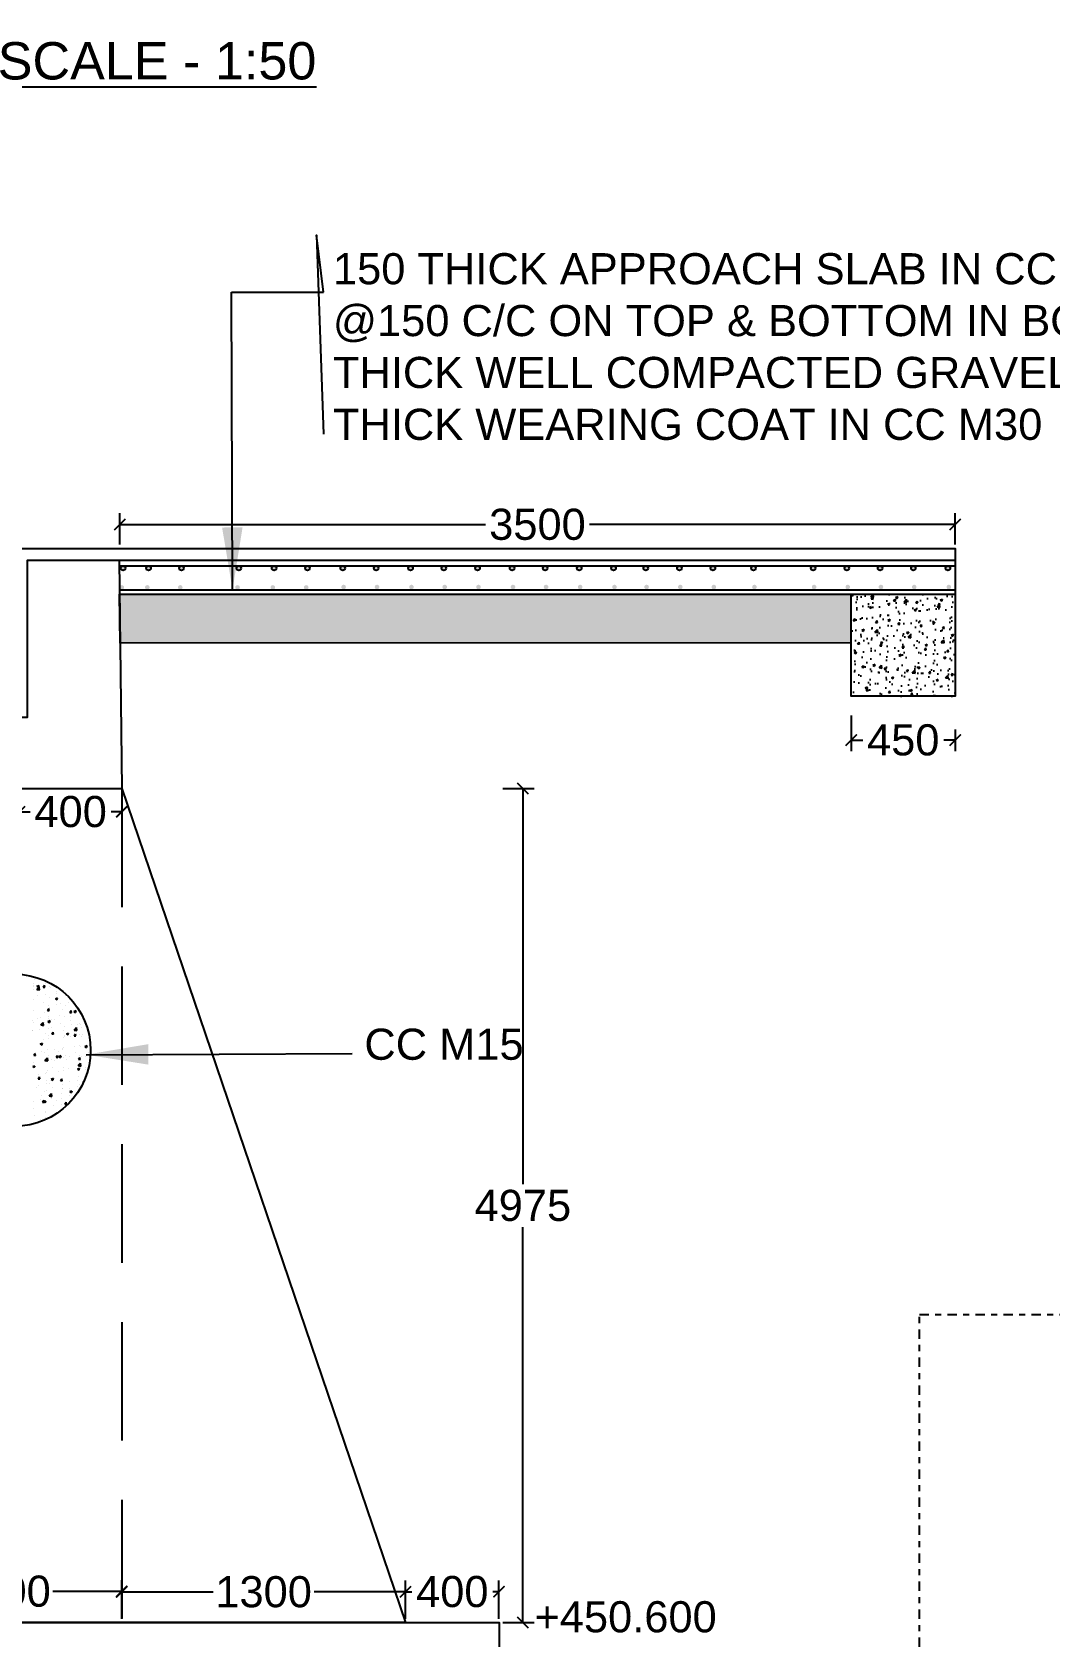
# Model space of a CAD drawing. Header units: inches. Extents: x 408 to 17534, y 396 to 10656.
# Drawn here: x 451.5 to 467.86, y 411.14 to 436.93 of the extents above; entities that cross this region are included whole.
import ezdxf

# ---------------------------------------------------------------- set-up
doc = ezdxf.new("R2010")
doc.units = ezdxf.units.IN
doc.header["$LTSCALE"] = 15
doc.header["$MEASUREMENT"] = 0
doc.linetypes.add('DASHDOT', pattern=[1, 0.5, -0.25, 0, -0.25])
doc.linetypes.add('HIDDEN', pattern=[9.525, 6.35, -3.175])
for name, color, linetype in [('DIMENSION', 255, 'Continuous'), ('DRAWING', 7, 'Continuous'), ('HATCH', 7, 'Continuous'), ('TEXT', 255, 'Continuous')]:
    doc.layers.add(name, color=color, linetype=linetype)
doc.styles.get("Standard").update_dxf_attribs({"font": 'ARIAL_1.TTF'})
doc.styles.add('TIMES NEW ROMAN', font='TIMES_1.TTF')
doc.dimstyles.new('dig', dxfattribs={"dimtxt": 0.1875, "dimasz": 0.18, "dimexe": 0.18, "dimexo": 0.0625, "dimgap": 0.09, "dimtad": 0, "dimtih": 1, "dimtoh": 1, "dimdec": 4, "dimzin": 0, "dimdsep": 46, "dimtxsty": 'Standard', "dimblk": 'ARCHTICK', "dimcen": 0.09, "dimadec": 0, "dimazin": 0, "dimtfac": 1, "dimtdec": 4, "dimtofl": 0, "dimtmove": 0, "dimatfit": 3, "dimldrblk": 'ARCHTICK', "dimfxl": 0, "dimtolj": 1, "dimtzin": 0, "dimarcsym": 0})
doc.dimstyles.new('ISO-25', dxfattribs={"dimtxt": 0.636364, "dimasz": 1, "dimexe": 1.25, "dimexo": 0.625, "dimtad": 0, "dimtih": 1, "dimtoh": 1, "dimlfac": 100, "dimtxsty": 'TIMES NEW ROMAN', "dimcen": 2.5, "dimadec": 0, "dimazin": 0, "dimtfac": 1, "dimtmove": 0, "dimatfit": 3, "dimfxl": 0, "dimarcsym": 0})
picture_1 = doc.add_image_def('image2.jpg', size_in_pixel=(6332, 4524))

# ---------------------------------------------------------------- blocks, each defined once
blk = doc.blocks.new('_ArchTick')
at = {"color": 0, "linetype": 'ByBlock', "const_width": 0.15}
blk.add_lwpolyline([(-0.5, -0.5), (0.5, 0.5)], dxfattribs=at)
blk = doc.blocks.new('*D143')
at = {"layer": 'Defpoints', "color": 0, "ltscale": 0.02}
for p in [(464.669, 426.01), (466.341, 425.784), (466.341, 425.554)]:
    blk.add_point(p, dxfattribs=at)
at = {"layer": 'DIMENSION', "color": 0, "lineweight": -2, "ltscale": 0.02}
for p, q in [((464.669, 425.948), (464.669, 425.374)), ((464.669, 425.554), (464.853, 425.554)), ((466.341, 425.554), (466.157, 425.554)), ((466.341, 425.722), (466.341, 425.374))]:
    blk.add_line(p, q, dxfattribs=at)
at = {"layer": 'DIMENSION', "color": 0, "lineweight": -2, "ltscale": 0.02, "xscale": 0.18, "yscale": 0.18, "zscale": 0.18, "rotation": 180}
blk.add_blockref('_ArchTick', (464.669, 425.554), dxfattribs=at)
at = {"layer": 'DIMENSION', "color": 0, "lineweight": -2, "ltscale": 0.02, "xscale": 0.18, "yscale": 0.18, "zscale": 0.18}
blk.add_blockref('_ArchTick', (466.341, 425.554), dxfattribs=at)
at = {"layer": 'DIMENSION', "color": 0, "ltscale": 0.02, "insert": (465.505, 425.554), "char_height": 0.5, "attachment_point": 5}
blk.add_mtext('\\A1;450', dxfattribs=at)
blk = doc.blocks.new('*D148')
at = {"layer": 'Defpoints', "color": 0, "ltscale": 0.02}
for p in [(452.938, 411.874), (449.103, 411.435), (452.938, 411.373)]:
    blk.add_point(p, dxfattribs=at)
at = {"layer": 'DIMENSION', "color": 0, "lineweight": -2, "ltscale": 0.02}
for p, q in [((449.103, 411.498), (449.103, 412.054)), ((449.103, 411.874), (450.208, 411.874)), ((452.938, 411.874), (451.832, 411.874)), ((452.938, 411.435), (452.938, 412.054))]:
    blk.add_line(p, q, dxfattribs=at)
at = {"layer": 'DIMENSION', "color": 0, "lineweight": -2, "ltscale": 0.02, "xscale": 0.18, "yscale": 0.18, "zscale": 0.18, "rotation": 180}
blk.add_blockref('_ArchTick', (449.103, 411.874), dxfattribs=at)
at = {"layer": 'DIMENSION', "color": 0, "lineweight": -2, "ltscale": 0.02, "xscale": 0.18, "yscale": 0.18, "zscale": 0.18}
blk.add_blockref('_ArchTick', (452.938, 411.874), dxfattribs=at)
at = {"layer": 'DIMENSION', "color": 0, "ltscale": 0.02, "insert": (451.02, 411.874), "char_height": 0.5, "attachment_point": 5}
blk.add_mtext('\\A1;1000', dxfattribs=at)
blk = doc.blocks.new('*D144')
at = {"layer": 'Defpoints', "color": 0, "ltscale": 0.02}
for p in [(457.501, 411.865), (452.938, 411.373), (457.501, 411.373)]:
    blk.add_point(p, dxfattribs=at)
at = {"layer": 'DIMENSION', "color": 0, "lineweight": -2, "ltscale": 0.02}
for p, q in [((452.938, 411.435), (452.938, 412.045)), ((452.938, 411.865), (454.407, 411.865)), ((457.501, 411.865), (456.031, 411.865)), ((457.501, 411.435), (457.501, 412.045))]:
    blk.add_line(p, q, dxfattribs=at)
at = {"layer": 'DIMENSION', "color": 0, "lineweight": -2, "ltscale": 0.02, "xscale": 0.18, "yscale": 0.18, "zscale": 0.18, "rotation": 180}
blk.add_blockref('_ArchTick', (452.938, 411.865), dxfattribs=at)
at = {"layer": 'DIMENSION', "color": 0, "lineweight": -2, "ltscale": 0.02, "xscale": 0.18, "yscale": 0.18, "zscale": 0.18}
blk.add_blockref('_ArchTick', (457.501, 411.865), dxfattribs=at)
at = {"layer": 'DIMENSION', "color": 0, "ltscale": 0.02, "insert": (455.219, 411.865), "char_height": 0.5, "attachment_point": 5}
blk.add_mtext('\\A1;1300', dxfattribs=at)
blk = doc.blocks.new('*D149')
at = {"layer": 'Defpoints', "color": 0, "ltscale": 0.02}
for p in [(459.004, 411.868), (457.501, 411.435), (459.004, 411.373)]:
    blk.add_point(p, dxfattribs=at)
at = {"layer": 'DIMENSION', "color": 0, "lineweight": -2, "ltscale": 0.02}
for p, q in [((457.501, 411.498), (457.501, 412.048)), ((457.501, 411.868), (457.601, 411.868)), ((459.004, 411.868), (458.904, 411.868)), ((459.004, 411.435), (459.004, 412.048))]:
    blk.add_line(p, q, dxfattribs=at)
at = {"layer": 'DIMENSION', "color": 0, "lineweight": -2, "ltscale": 0.02, "xscale": 0.18, "yscale": 0.18, "zscale": 0.18, "rotation": 180}
blk.add_blockref('_ArchTick', (457.501, 411.868), dxfattribs=at)
at = {"layer": 'DIMENSION', "color": 0, "lineweight": -2, "ltscale": 0.02, "xscale": 0.18, "yscale": 0.18, "zscale": 0.18}
blk.add_blockref('_ArchTick', (459.004, 411.868), dxfattribs=at)
at = {"layer": 'DIMENSION', "color": 0, "ltscale": 0.02, "insert": (458.253, 411.868), "char_height": 0.5, "attachment_point": 5}
blk.add_mtext('\\A1;400', dxfattribs=at)
blk = doc.blocks.new('*D145')
at = {"layer": 'Defpoints', "color": 0, "ltscale": 0.02}
for p in [(459.004, 424.774), (459.388, 424.774), (459.004, 411.373)]:
    blk.add_point(p, dxfattribs=at)
at = {"layer": 'DIMENSION', "color": 0, "lineweight": -2, "ltscale": 0.02}
for p, q in [((459.067, 424.774), (459.568, 424.774)), ((459.388, 424.774), (459.388, 418.419)), ((459.388, 411.373), (459.388, 417.728)), ((459.067, 411.373), (459.568, 411.373))]:
    blk.add_line(p, q, dxfattribs=at)
at = {"layer": 'DIMENSION', "color": 0, "lineweight": -2, "ltscale": 0.02, "xscale": 0.18, "yscale": 0.18, "zscale": 0.18}
for p, rotation in [((459.388, 424.774), 90), ((459.388, 411.373), 270)]:
    blk.add_blockref('_ArchTick', p, dxfattribs=dict(at, rotation=rotation))
at = {"layer": 'DIMENSION', "color": 0, "ltscale": 0.02, "insert": (459.388, 418.073), "char_height": 0.5, "attachment_point": 5}
blk.add_mtext('\\A1;4975', dxfattribs=at)
blk = doc.blocks.new('*D150')
at = {"layer": 'Defpoints', "color": 0, "ltscale": 0.02}
for p in [(466.341, 429.018), (452.905, 428.635), (466.341, 428.635)]:
    blk.add_point(p, dxfattribs=at)
at = {"layer": 'DIMENSION', "color": 0, "lineweight": -2, "ltscale": 0.02}
for p, q in [((452.905, 428.697), (452.905, 429.198)), ((466.341, 428.697), (466.341, 429.198)), ((452.905, 429.018), (458.787, 429.018)), ((466.341, 429.018), (460.458, 429.018))]:
    blk.add_line(p, q, dxfattribs=at)
at = {"layer": 'DIMENSION', "color": 0, "lineweight": -2, "ltscale": 0.02, "xscale": 0.18, "yscale": 0.18, "zscale": 0.18, "rotation": 180}
blk.add_blockref('_ArchTick', (452.905, 429.018), dxfattribs=at)
at = {"layer": 'DIMENSION', "color": 0, "lineweight": -2, "ltscale": 0.02, "xscale": 0.18, "yscale": 0.18, "zscale": 0.18}
blk.add_blockref('_ArchTick', (466.341, 429.018), dxfattribs=at)
at = {"layer": 'DIMENSION', "color": 0, "ltscale": 0.02, "insert": (459.623, 429.018), "char_height": 0.5, "attachment_point": 5}
blk.add_mtext('\\A1;3500', dxfattribs=at)
blk = doc.blocks.new('*D152')
at = {"layer": 'Defpoints', "color": 0, "ltscale": 0.02}
for p in [(451.294, 424.774), (452.938, 424.774), (452.938, 424.402)]:
    blk.add_point(p, dxfattribs=at)
at = {"layer": 'DIMENSION', "color": 0, "lineweight": -2, "ltscale": 0.02}
for p, q in [((451.294, 424.711), (451.294, 424.222)), ((452.938, 424.711), (452.938, 424.222)), ((451.294, 424.402), (451.464, 424.402)), ((452.938, 424.402), (452.767, 424.402))]:
    blk.add_line(p, q, dxfattribs=at)
at = {"layer": 'DIMENSION', "color": 0, "lineweight": -2, "ltscale": 0.02, "xscale": 0.18, "yscale": 0.18, "zscale": 0.18, "rotation": 180}
blk.add_blockref('_ArchTick', (451.294, 424.402), dxfattribs=at)
at = {"layer": 'DIMENSION', "color": 0, "lineweight": -2, "ltscale": 0.02, "xscale": 0.18, "yscale": 0.18, "zscale": 0.18}
blk.add_blockref('_ArchTick', (452.938, 424.402), dxfattribs=at)
at = {"layer": 'DIMENSION', "color": 0, "ltscale": 0.02, "insert": (452.116, 424.402), "char_height": 0.5, "attachment_point": 5}
blk.add_mtext('\\A1;400', dxfattribs=at)

msp = doc.modelspace()

# ---------------------------------------------------------------- hatches: boundary and pattern name
at = {"layer": 'HATCH', "ltscale": 0.02}
h = msp.add_hatch(color=256, dxfattribs=at)
h.paths.add_polyline_path([(455.96156, 428.31597, 1), (455.88782, 428.31597, 1)])
h.paths.add_polyline_path([(455.42426, 428.31597, 1), (455.35052, 428.31597, 1)])
h.paths.add_polyline_path([(454.85748, 428.31597, 1), (454.78374, 428.31597, 1)])
h.paths.add_polyline_path([(453.93601, 428.31597, 1), (453.86227, 428.31597, 1)])
h.paths.add_polyline_path([(453.40616, 428.31597, 1), (453.33242, 428.31597, 1)])
h.paths.add_polyline_path([(452.99574, 428.31597, 1), (452.92199, 428.31597, 1)])
h = msp.add_hatch(color=256, dxfattribs=at)
h.paths.add_polyline_path([(456.52833, 428.31597, 1), (456.45459, 428.31597, 1)])
h.paths.add_polyline_path([(457.06534, 428.31597, 1), (456.9916, 428.31597, 1)])
h.paths.add_polyline_path([(457.61909, 428.31597, 1), (457.54535, 428.31597, 1)])
h.paths.add_polyline_path([(458.15424, 428.31597, 1), (458.0805, 428.31597, 1)])
h.paths.add_polyline_path([(458.69711, 428.31597, 1), (458.62337, 428.31597, 1)])
h.paths.add_polyline_path([(459.25174, 428.31597, 1), (459.178, 428.31597, 1)])
h.paths.add_polyline_path([(459.78375, 428.31597, 1), (459.71001, 428.31597, 1)])
h.paths.add_polyline_path([(460.33221, 428.31597, 1), (460.25847, 428.31597, 1)])
h.paths.add_polyline_path([(460.88378, 428.31597, 1), (460.81004, 428.31597, 1)])
h.paths.add_polyline_path([(461.4006, 428.31597, 1), (461.32686, 428.31597, 1)])
h.paths.add_polyline_path([(461.94232, 428.31597, 1), (461.86858, 428.31597, 1)])
h.paths.add_polyline_path([(462.48175, 428.31597, 1), (462.40801, 428.31597, 1)])
h.paths.add_polyline_path([(463.13444, 428.31597, 1), (463.0607, 428.31597, 1)])
h.paths.add_polyline_path([(464.09416, 428.31597, 1), (464.02041, 428.31597, 1)])
h.paths.add_polyline_path([(464.63549, 428.31597, 1), (464.56175, 428.31597, 1)])
h.paths.add_polyline_path([(465.16901, 428.31597, 1), (465.09527, 428.31597, 1)])
h.paths.add_polyline_path([(465.70415, 428.31597, 1), (465.6304, 428.31597, 1)])
h.paths.add_polyline_path([(466.26094, 428.31597, 1), (466.1872, 428.31597, 1)])
h = msp.add_hatch(color=256, dxfattribs=at)
h.paths.add_polyline_path([(455.94122, 428.00689, 1), (455.86748, 428.00689, 1)])
h.paths.add_polyline_path([(455.40392, 428.00689, 1), (455.33018, 428.00689, 1)])
h.paths.add_polyline_path([(454.83714, 428.00689, 1), (454.7634, 428.00689, 1)])
h.paths.add_polyline_path([(453.91567, 428.00689, 1), (453.84193, 428.00689, 1)])
h.paths.add_polyline_path([(453.38583, 428.00689, 1), (453.31208, 428.00689, 1)])
h.paths.add_polyline_path([(452.9754, 428.00689, 1), (452.90166, 428.00689, 1)])
h = msp.add_hatch(dxfattribs=at)
h.set_pattern_fill('AR-SAND', color=256, scale=0.02, style=0)
h.set_pattern_definition([(37.5, (103.723298, 123.443488), (-0.0012598672, 0.0385364754), [0, -0.0304, 0, -0.034, 0, -0.0325]), (7.5, (103.7233, 123.44349), (0.035395534, 0.0564429213), [0, -0.0164, 0, -0.0274, 0, -0.0105]), (327.5, (103.698698, 123.443488), (0.0622828372, 0.000113181), [0, -0.01, 0, -0.036, 0, -0.047]), (317.5, (103.6987, 123.44349), (0.060122532, 0.017553511), [0, -0.005, 0, -0.0236, 0, -0.027])])
h.paths.add_polyline_path([(464.66165, 427.11495), (464.6612, 427.89752), (452.90246, 427.89752), (452.91133, 427.10832)])
h = msp.add_hatch(color=256, dxfattribs=at)
h.paths.add_polyline_path([(456.5427, 428.0131, 1), (456.46896, 428.0131, 1)])
h.paths.add_polyline_path([(457.07971, 428.0131, 1), (457.00597, 428.0131, 1)])
h.paths.add_polyline_path([(457.63346, 428.0131, 1), (457.55972, 428.0131, 1)])
h.paths.add_polyline_path([(458.16861, 428.0131, 1), (458.09487, 428.0131, 1)])
h.paths.add_polyline_path([(458.71148, 428.0131, 1), (458.63774, 428.0131, 1)])
h.paths.add_polyline_path([(459.26611, 428.0131, 1), (459.19237, 428.0131, 1)])
h.paths.add_polyline_path([(459.79812, 428.0131, 1), (459.72438, 428.0131, 1)])
h.paths.add_polyline_path([(460.34658, 428.0131, 1), (460.27284, 428.0131, 1)])
h.paths.add_polyline_path([(460.89815, 428.0131, 1), (460.8244, 428.0131, 1)])
h.paths.add_polyline_path([(461.41497, 428.0131, 1), (461.34123, 428.0131, 1)])
h.paths.add_polyline_path([(461.95669, 428.0131, 1), (461.88295, 428.0131, 1)])
h.paths.add_polyline_path([(462.49612, 428.0131, 1), (462.42238, 428.0131, 1)])
h.paths.add_polyline_path([(463.14881, 428.0131, 1), (463.07507, 428.0131, 1)])
h.paths.add_polyline_path([(464.10853, 428.0131, 1), (464.03478, 428.0131, 1)])
h.paths.add_polyline_path([(464.64986, 428.0131, 1), (464.57612, 428.0131, 1)])
h.paths.add_polyline_path([(465.18338, 428.0131, 1), (465.10964, 428.0131, 1)])
h.paths.add_polyline_path([(465.71851, 428.0131, 1), (465.64477, 428.0131, 1)])
h.paths.add_polyline_path([(466.27531, 428.0131, 1), (466.20157, 428.0131, 1)])
h = msp.add_hatch(dxfattribs=at)
h.set_pattern_fill('AR-CONC', color=256, scale=0.05, style=0)
h.set_pattern_definition([(50, (103.7233, 123.4435), (0.3586301, -0.03137607), [0.0375, -0.4125]), (355, (103.7233, 123.4435), (-0.06937567, 0.37609607), [0.03, -0.33]), (100.4514, (103.7532, 123.44087), (0.2892547, 0.34471977), [0.0318701, -0.35057106]), (46.1842, (103.7233, 123.5435), (0.53362052, -0.0827595), [0.05625, -0.61875]), (96.6356, (103.76777, 123.5366), (0.46733135, 0.48705894), [0.04780514, -0.5258565]), (351.1842, (103.7233, 123.5435), (0.467331, 0.4870593), [0.045, -0.495]), (21, (103.7733, 123.5185), (0.29845353, -0.20130945), [0.0375, -0.4125]), (326, (103.7733, 123.5185), (0.12165767, 0.36257502), [0.03, -0.33]), (71.4514, (103.79817, 123.5017), (0.42011131, 0.16126525), [0.0318701, -0.35057106]), (37.5, (103.7233, 123.44349), (0.006079928, 0.166446927), [0, -0.326, 0, -0.335, 0, -0.33125]), (7.5, (103.7233, 123.44349), (0.13153477, 0.197205856), [0, -0.191, 0, -0.3185, 0, -0.12625]), (327.5, (103.6118, 123.44349), (0.266911218, -0.011277436), [0, -0.125, 0, -0.39, 0, -0.5175]), (317.5, (103.5618, 123.44349), (0.29159308, 0.05005249), [0, -0.1625, 0, -0.259, 0, -0.3675])])
h.paths.add_polyline_path([(464.6612, 427.89752), (464.66165, 427.11495), (464.66944, 427.11496), (464.66944, 426.25744), (466.34066, 426.25744), (466.34066, 427.89752)])

# ---------------------------------------------------------------- linework, layer by layer
at = {"layer": 'DIMENSION', "ltscale": 0.02}
msp.add_lwpolyline([(456.18247, 432.74979), (456.06738, 433.66979), (456.18247, 430.47124)], dxfattribs=at)
at = {"layer": 'DRAWING', "ltscale": 0.02}
for points in [[(451.32678, 428.63455), (466.34066, 428.63455), (466.34066, 426.25744), (464.66944, 426.25744), (464.66944, 427.11496), (452.91133, 427.10832), (452.90246, 427.89752), (464.6612, 427.89752), (464.66165, 427.11495)], [(449.10252, 424.77394), (449.10252, 425.91982), (451.42137, 425.91982), (451.42137, 428.44655), (452.82831, 428.44655), (452.8963, 428.44655), (452.93756, 424.77394)], [(452.8963, 428.44655), (466.34066, 428.44655)], [(452.89732, 428.35515), (466.34066, 428.35515)], [(452.90165, 427.97002), (466.34066, 427.97002)], [(464.66165, 427.89752), (466.34066, 427.89752)]]:
    msp.add_lwpolyline(points, dxfattribs=at)
at = {"layer": 'DRAWING'}
for points in [[(449.10252, 424.77394), (452.93756, 424.77394), (457.50064, 411.37268), (443.82512, 411.37268)], [(442.3189, 411.37268), (459.00443, 411.37268), (459.00443, 409.14625), (442.3189, 409.14625)]]:
    msp.add_lwpolyline(points, close=True, dxfattribs=at)
at = {"layer": 'DRAWING', "linetype": 'HIDDEN', "ltscale": 0.02}
msp.add_lwpolyline([(452.93756, 424.77394), (452.93756, 411.37268)], dxfattribs=at)
at = {"layer": 'DRAWING', "ltscale": 0.02}
for centre in [(452.95886, 428.31597), (453.36929, 428.31597), (453.89914, 428.31597), (454.82061, 428.31597), (455.38739, 428.31597), (455.92469, 428.31597), (456.49146, 428.31597), (457.02847, 428.31597), (457.58222, 428.31597), (458.11737, 428.31597), (458.66024, 428.31597), (459.21487, 428.31597), (459.74688, 428.31597), (460.29534, 428.31597), (460.84691, 428.31597), (461.36373, 428.31597), (461.90545, 428.31597), (462.44488, 428.31597), (463.09757, 428.31597), (464.05729, 428.31597), (464.59862, 428.31597), (465.13214, 428.31597), (465.66728, 428.31597), (466.22407, 428.31597)]:
    msp.add_circle(centre, 0.03687, dxfattribs=at)
at = {"layer": 'HATCH', "linetype": 'Continuous', "ltscale": 0.02}
for p, q in [((451.5248, 421.64213), (451.5248, 421.64213)), ((451.53157, 421.7118), (451.53157, 421.7118)), ((451.70651, 421.64058), (451.70651, 421.64058)), ((451.51492, 421.59732), (451.51492, 421.59732)), ((451.51715, 421.61565), (451.51715, 421.61565)), ((451.52549, 421.54535), (451.52549, 421.54535)), ((451.57015, 421.54508), (451.6091, 421.58567)), ((451.57015, 421.54508), (451.61462, 421.53818)), ((451.57222, 421.59687), (451.60723, 421.61031)), ((451.57222, 421.59687), (451.59709, 421.58009)), ((451.57498, 421.44337), (451.57498, 421.44337)), ((451.59732, 421.57982), (451.60746, 421.61004)), ((451.61485, 421.53792), (451.60933, 421.5854)), ((451.62034, 421.53016), (451.62034, 421.53016)), ((451.67327, 421.58533), (451.69737, 421.61405)), ((451.67327, 421.58533), (451.70316, 421.58271)), ((451.70339, 421.58244), (451.6976, 421.61378)), ((451.71575, 421.46716), (451.71575, 421.46716)), ((451.77911, 421.41639), (451.77911, 421.41639)), ((451.78183, 421.58604), (451.78183, 421.58604)), ((451.78519, 421.58284), (451.78519, 421.58284)), ((451.87067, 421.39556), (451.90568, 421.409)), ((451.87067, 421.39556), (451.89554, 421.37879)), ((451.88725, 421.51888), (451.88725, 421.51888)), ((451.89075, 421.48495), (451.89075, 421.48495)), ((451.89577, 421.37851), (451.90591, 421.40873)), ((452.03582, 421.4516), (452.03582, 421.4516)), ((451.51333, 421.21246), (451.51333, 421.21246)), ((451.51941, 421.37891), (451.51941, 421.37891)), ((451.68235, 421.33189), (451.68235, 421.33189)), ((451.69511, 421.16882), (451.69511, 421.16882)), ((451.74265, 421.20923), (451.76675, 421.23796)), ((451.74265, 421.20923), (451.77253, 421.20662)), ((451.75922, 421.28774), (451.75922, 421.28774)), ((451.77276, 421.20634), (451.76698, 421.23768)), ((451.77303, 421.24995), (451.77303, 421.24995)), ((451.88439, 421.30422), (451.88439, 421.30422)), ((451.94222, 421.13194), (451.94222, 421.13194)), ((451.94927, 421.32061), (451.94927, 421.32061)), ((451.9867, 421.21888), (451.9867, 421.21888)), ((452.02974, 421.28515), (452.02974, 421.28515)), ((452.07375, 421.32915), (452.07375, 421.32915)), ((452.10128, 421.17785), (452.12538, 421.20658)), ((452.10128, 421.17785), (452.13116, 421.17524)), ((452.13139, 421.17496), (452.12561, 421.20631)), ((452.16913, 421.19425), (452.20413, 421.20769)), ((452.16913, 421.19425), (452.194, 421.17748)), ((452.19423, 421.1772), (452.20436, 421.20742)), ((452.25799, 421.17352), (452.25799, 421.17352)), ((452.27622, 421.15072), (452.27622, 421.15072)), ((451.49615, 420.89333), (451.49615, 420.89333)), ((451.50117, 420.87957), (451.50117, 420.87957)), ((451.50725, 421.04601), (451.50725, 421.04601)), ((451.52333, 421.00899), (451.52333, 421.00899)), ((451.58499, 421.07639), (451.58499, 421.07639)), ((451.62132, 420.90981), (451.62132, 420.90981)), ((451.62768, 421.09053), (451.62768, 421.09053)), ((451.63644, 420.97526), (451.67539, 421.01585)), ((451.63644, 420.97526), (451.68091, 420.96836)), ((451.68114, 420.9681), (451.67562, 421.01558)), ((451.69041, 421.00923), (451.69041, 421.00923)), ((451.74901, 421.03299), (451.78402, 421.04642)), ((451.74901, 421.03299), (451.77389, 421.01621)), ((451.75285, 421.10701), (451.75285, 421.10701)), ((451.76087, 420.91705), (451.76087, 420.91705)), ((451.76695, 421.0835), (451.76695, 421.0835)), ((451.77412, 421.01594), (451.78425, 421.04615)), ((451.81068, 420.93474), (451.81068, 420.93474)), ((451.81492, 421.05904), (451.81492, 421.05904)), ((451.8519, 421.06511), (451.8519, 421.06511)), ((451.95732, 420.99795), (451.95732, 420.99795)), ((452.00587, 420.88406), (452.00587, 420.88406)), ((452.01758, 420.95226), (452.01758, 420.95226)), ((452.02366, 421.11871), (452.02366, 421.11871)), ((452.10651, 421.10909), (452.10651, 421.10909)), ((452.11881, 421.05383), (452.11881, 421.05383)), ((452.12646, 420.97631), (452.12646, 420.97631)), ((452.17006, 420.8925), (452.20901, 420.93309)), ((452.17006, 420.8925), (452.21453, 420.8856)), ((452.21476, 420.88534), (452.20924, 420.93282)), ((452.22423, 420.98667), (452.22423, 420.98667)), ((452.25163, 420.99279), (452.25163, 420.99279)), ((452.27014, 420.98427), (452.27014, 420.98427)), ((452.29747, 420.93412), (452.29747, 420.93412)), ((451.62736, 420.67041), (451.66237, 420.68385)), ((451.62736, 420.67041), (451.65223, 420.65364)), ((451.65246, 420.65336), (451.6626, 420.68358)), ((451.67915, 420.73753), (451.67915, 420.73753)), ((451.71428, 420.83401), (451.71428, 420.83401)), ((451.75242, 420.81096), (451.75242, 420.81096)), ((451.75479, 420.75061), (451.75479, 420.75061)), ((451.81202, 420.83313), (451.83613, 420.86186)), ((451.81202, 420.83313), (451.84191, 420.83052)), ((451.84214, 420.83025), (451.83635, 420.86159)), ((451.99492, 420.7791), (451.99492, 420.7791)), ((452.00542, 420.61937), (452.00542, 420.61937)), ((452.0115, 420.78581), (452.0115, 420.78581)), ((452.01933, 420.79968), (452.01933, 420.79968)), ((452.04747, 420.83168), (452.08248, 420.84512)), ((452.04747, 420.83168), (452.07234, 420.8149)), ((452.07257, 420.81463), (452.08271, 420.84484)), ((452.12009, 420.79558), (452.12009, 420.79558)), ((452.17065, 420.80176), (452.19476, 420.83048)), ((452.17065, 420.80176), (452.20054, 420.79914)), ((452.17793, 420.62331), (452.17793, 420.62331)), ((452.20077, 420.79887), (452.19498, 420.83021)), ((452.25798, 420.65137), (452.25798, 420.65137)), ((452.26406, 420.81782), (452.26406, 420.81782)), ((452.27682, 420.63578), (452.27682, 420.63578)), ((452.28624, 420.7884), (452.28624, 420.7884)), ((452.30946, 420.82051), (452.30946, 420.82051)), ((452.34592, 420.63037), (452.38093, 420.64381)), ((452.34592, 420.63037), (452.37079, 420.61359)), ((452.37102, 420.61332), (452.38116, 420.64353)), ((451.52185, 420.37584), (451.52185, 420.37584)), ((451.52277, 420.48841), (451.54687, 420.51714)), ((451.52277, 420.48841), (451.55265, 420.4858)), ((451.55288, 420.48553), (451.5471, 420.51687)), ((451.54761, 420.54033), (451.54761, 420.54033)), ((451.65505, 420.55546), (451.65505, 420.55546)), ((451.69364, 420.53568), (451.69364, 420.53568)), ((451.70273, 420.40544), (451.74168, 420.44603)), ((451.70273, 420.40544), (451.7472, 420.39854)), ((451.73185, 420.38469), (451.73185, 420.38469)), ((451.74743, 420.39828), (451.74191, 420.44577)), ((451.74263, 420.41771), (451.74263, 420.41771)), ((451.74871, 420.58416), (451.74871, 420.58416)), ((451.76048, 420.4883), (451.76048, 420.4883)), ((451.81344, 420.4259), (451.81344, 420.4259)), ((451.85702, 420.40117), (451.85702, 420.40117)), ((451.86339, 420.5819), (451.86339, 420.5819)), ((451.8814, 420.45704), (451.9055, 420.48576)), ((451.8814, 420.45704), (451.91128, 420.45442)), ((451.91151, 420.45415), (451.90573, 420.48549)), ((451.92197, 420.54418), (451.92197, 420.54418)), ((451.92581, 420.4691), (451.96082, 420.48254)), ((451.92581, 420.4691), (451.95068, 420.45233)), ((451.95091, 420.45205), (451.96105, 420.48227)), ((451.98523, 420.58573), (451.98523, 420.58573)), ((451.98856, 420.59838), (451.98856, 420.59838)), ((451.99934, 420.45292), (451.99934, 420.45292)), ((452.02739, 420.47702), (452.02739, 420.47702)), ((452.04639, 420.4261), (452.04639, 420.4261)), ((452.10504, 420.47595), (452.10504, 420.47595)), ((452.18888, 420.5329), (452.18888, 420.5329)), ((452.23635, 420.32268), (452.2753, 420.36327)), ((452.24003, 420.42566), (452.26413, 420.45439)), ((452.24003, 420.42566), (452.26991, 420.42305)), ((452.2519, 420.48493), (452.2519, 420.48493)), ((452.27014, 420.42277), (452.26436, 420.45411)), ((452.28105, 420.31552), (452.27553, 420.36301)), ((452.2943, 420.46574), (452.2943, 420.46574)), ((452.36217, 420.46767), (452.36217, 420.46767)), ((452.39663, 420.526), (452.39663, 420.526)), ((451.5057, 420.30784), (451.54071, 420.32127)), ((451.5057, 420.30784), (451.53057, 420.29106)), ((451.5308, 420.29079), (451.54094, 420.321)), ((451.55558, 420.3013), (451.55558, 420.3013)), ((451.59214, 420.11232), (451.61625, 420.14104)), ((451.59214, 420.11232), (451.62203, 420.1097)), ((451.60032, 420.18749), (451.60032, 420.18749)), ((451.62226, 420.10943), (451.61648, 420.14077)), ((451.71281, 420.20086), (451.71281, 420.20086)), ((451.72549, 420.20397), (451.72549, 420.20397)), ((451.73655, 420.25127), (451.73655, 420.25127)), ((451.80415, 420.10653), (451.83916, 420.11997)), ((451.80415, 420.10653), (451.82902, 420.08975)), ((451.82249, 420.29003), (451.82249, 420.29003)), ((451.82925, 420.08948), (451.83939, 420.11969)), ((451.91486, 420.2289), (451.91486, 420.2289)), ((451.95077, 420.08094), (451.97488, 420.10967)), ((451.98089, 420.07805), (451.97511, 420.10939)), ((451.98718, 420.12002), (451.98718, 420.12002)), ((451.99326, 420.28647), (451.99326, 420.28647)), ((452.0044, 420.25092), (452.0044, 420.25092)), ((452.0894, 420.27875), (452.0894, 420.27875)), ((452.22426, 420.26779), (452.25927, 420.28123)), ((452.22426, 420.26779), (452.24914, 420.25102)), ((452.23063, 420.27047), (452.23063, 420.27047)), ((452.23635, 420.32268), (452.28082, 420.31578)), ((452.23974, 420.15203), (452.23974, 420.15203)), ((452.24582, 420.31848), (452.24582, 420.31848)), ((452.24936, 420.25074), (452.2595, 420.28096)), ((452.29599, 420.30097), (452.29599, 420.30097)), ((452.3558, 420.28695), (452.3558, 420.28695)), ((452.35631, 420.26747), (452.35631, 420.26747)), ((451.56364, 419.97864), (451.56364, 419.97864)), ((451.59395, 420.00676), (451.59395, 420.00676)), ((451.65179, 419.83448), (451.65179, 419.83448)), ((451.69216, 419.90253), (451.69216, 419.90253)), ((451.72439, 419.91837), (451.72439, 419.91837)), ((451.72512, 420.03453), (451.72512, 420.03453)), ((451.73047, 420.08482), (451.73047, 420.08482)), ((451.76902, 419.83562), (451.80797, 419.87621)), ((451.76902, 419.83562), (451.81349, 419.82872)), ((451.78332, 420.03169), (451.78332, 420.03169)), ((451.81372, 419.82846), (451.8082, 419.87595)), ((451.83055, 419.96737), (451.83055, 419.96737)), ((451.95077, 420.08094), (451.98066, 420.07833)), ((451.96756, 419.87606), (451.96756, 419.87606)), ((451.9811, 419.95358), (451.9811, 419.95358)), ((451.98375, 419.95259), (451.98375, 419.95259)), ((451.99203, 420.02325), (451.99203, 420.02325)), ((452.09273, 419.89254), (452.09273, 419.89254)), ((452.09746, 419.95609), (452.09746, 419.95609)), ((452.0991, 420.07326), (452.0991, 420.07326)), ((452.10261, 419.90522), (452.13762, 419.91866)), ((452.10261, 419.90522), (452.12748, 419.88844)), ((452.10356, 419.8428), (452.10356, 419.8428)), ((452.12771, 419.88817), (452.13784, 419.91838)), ((452.22427, 420.08974), (452.22427, 420.08974)), ((452.23366, 419.98559), (452.23366, 419.98559)), ((452.25894, 420.01197), (452.25894, 420.01197)), ((452.27535, 420.00264), (452.27535, 420.00264)), ((452.3094, 420.04957), (452.33333, 420.07808)), ((452.3094, 420.04957), (452.31992, 420.04865)), ((451.52025, 419.63728), (451.52025, 419.63728)), ((451.52038, 419.7427), (451.52038, 419.7427)), ((451.62565, 419.78037), (451.62565, 419.78037)), ((451.66152, 419.73622), (451.68562, 419.76495)), ((451.66152, 419.73622), (451.6914, 419.73361)), ((451.6825, 419.74395), (451.7175, 419.75739)), ((451.6825, 419.74395), (451.70737, 419.72718)), ((451.69163, 419.73333), (451.68585, 419.76467)), ((451.70759, 419.7269), (451.71773, 419.75712)), ((451.71223, 419.58548), (451.71223, 419.58548)), ((451.71831, 419.75193), (451.71831, 419.75193)), ((451.81197, 419.79275), (451.81197, 419.79275)), ((451.83603, 419.67885), (451.83603, 419.67885)), ((451.89256, 419.7691), (451.89256, 419.7691)), ((451.9612, 419.69533), (451.9612, 419.69533)), ((451.96894, 419.62068), (451.96894, 419.62068)), ((451.97502, 419.78713), (451.97502, 419.78713)), ((452.02015, 419.70485), (452.04425, 419.73357)), ((452.02015, 419.70485), (452.05003, 419.70223)), ((452.05026, 419.70196), (452.04448, 419.7333)), ((451.52828, 419.52488), (451.52828, 419.52488)), ((451.6337, 419.45771), (451.6337, 419.45771)), ((451.70449, 419.48165), (451.70449, 419.48165)), ((451.71133, 419.56772), (451.71133, 419.56772)), ((451.79519, 419.5136), (451.79519, 419.5136))]:
    msp.add_line(p, q, dxfattribs=at)
at = {"layer": 'HATCH', "ltscale": 0.02}
msp.add_circle((451.21555, 420.56935), 1.22097, dxfattribs=at)
at = {"layer": 'TEXT', "linetype": 'DASHDOT', "ltscale": 0.02}
msp.add_lwpolyline([(465.76722, 416.32246), (490.95834, 416.32246), (490.95834, 401.08287), (465.76722, 401.08287)], close=True, dxfattribs=at)

# ---------------------------------------------------------------- texts
at = {"layer": 'DIMENSION', "ltscale": 0.02}
msp.add_text('%%USCALE - 1:50', height=0.6, dxfattribs=at).set_placement((450.94301, 436.16912))
at = {"layer": 'TEXT', "char_height": 0.5, "attachment_point": 1}
for s, insert, width in [('150 THICK APPROACH SLAB IN CC M30 WITH 12 DIA @150 C/C ON TOP & BOTTOM IN BOTH WAYS OVER 225 THICK WELL COMPACTED GRAVEL WITH 50-100-50 THICK WEARING COAT IN CC M30', (456.33391, 433.37814), 19.3408304), ('CC M15', (456.83955, 420.91634), 2.9043861), ('+450.600', (459.57354, 411.71588), 2.9043861)]:
    msp.add_mtext(s, dxfattribs=dict(at, insert=insert, width=width))

# ---------------------------------------------------------------- dimensions: what is measured, and where the dimension line sits
at = {"layer": 'DIMENSION', "ltscale": 0.02}
for base, p1, p2, text, picture, middle in [((466.34066, 429.01789), (452.90499, 428.63455), (466.34066, 428.63455), '3500', '*D150', (459.62282, 429.01789)), ((466.34066, 425.55403), (464.66944, 426.01029), (466.34066, 425.78448), '450', '*D143', (465.50505, 425.55403)), ((452.93756, 424.40222), (451.29352, 424.77394), (452.93756, 424.77394), '400', '*D152', (452.11554, 424.40222)), ((452.93756, 411.87413), (449.10252, 411.43518), (452.93756, 411.37268), '1000', '*D148', (451.02004, 411.87413)), ((457.50064, 411.86538), (452.93756, 411.37268), (457.50064, 411.37268), '1300', '*D144', (455.2191, 411.86538)), ((459.00443, 411.8676), (457.50064, 411.43518), (459.00443, 411.37268), '400', '*D149', (458.25253, 411.8676))]:
    dim = msp.add_linear_dim(base=base, p1=p1, p2=p2, text=text, dimstyle='dig', override={"dimtxt": 0.5}, dxfattribs=at)
    dim.commit()
    dim.dimension.update_dxf_attribs({"geometry": picture, "text_midpoint": middle})
dim = msp.add_linear_dim(base=(459.38765, 424.77394), p1=(459.00443, 411.37268), p2=(459.00443, 424.77394), angle=90, text='4975', dimstyle='dig', override={"dimtxt": 0.5}, dxfattribs=at)
dim.commit()
dim.dimension.update_dxf_attribs({"geometry": '*D145', "text_midpoint": (459.38765, 418.07331)})

# ---------------------------------------------------------------- pictures from other files: only their frames are drawn
at = {"ltscale": 0.02}
image = msp.add_image(picture_1, insert=(407.76289, 396.40269), size_in_units=(110.41618, 78.88863), dxfattribs=dict(at, fade=30))
image.dxf.flags = 7

# ---------------------------------------------------------------- leaders
at = {"layer": 'DIMENSION', "ltscale": 0.02}
msp.add_leader([(454.71916, 427.97002), (454.70388, 432.74979), (456.18247, 432.74979)], dimstyle='ISO-25', override={"dimgap": 0.625, "dimtad": 0}, dxfattribs=at)
at = {"layer": 'TEXT', "ltscale": 0.02}
msp.add_leader([(452.36411, 420.49828), (456.64089, 420.51787)], dimstyle='ISO-25', override={"dimgap": 0.625, "dimtad": 0}, dxfattribs=at)

doc.saveas('drawing.dxf')
